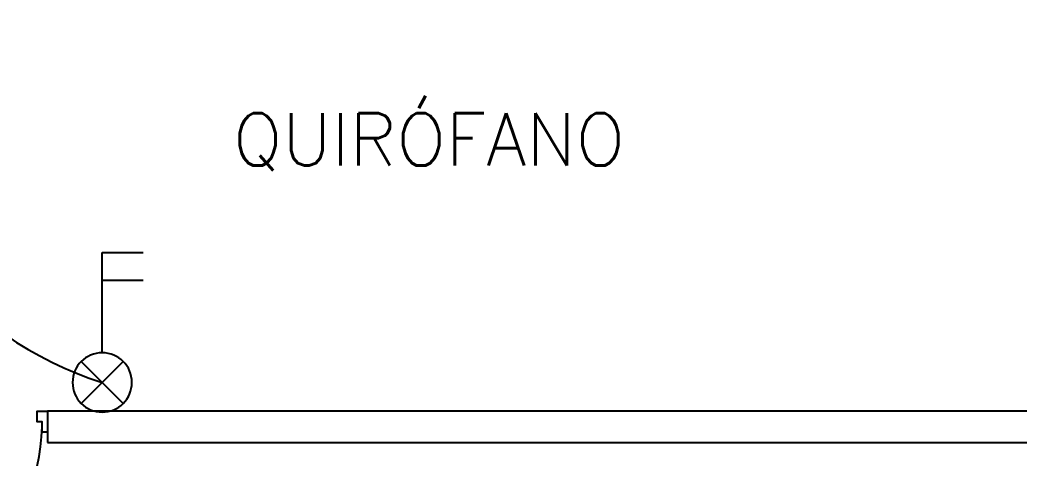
# Model space of a CAD drawing. Header units: metres. Extents: x -39 to 21688, y -24 to 9022.
# Drawn here: x 21.06 to 25.838, y 4.076 to 6.173 of the extents above; entities that cross this region are included whole.
import ezdxf

# ---------------------------------------------------------------- set-up
doc = ezdxf.new("R2010")
doc.units = ezdxf.units.M
doc.header["$MEASUREMENT"] = 0
for name, color, linetype in [('AN-TEXTO', 3, 'Continuous'), ('AR-MUROS', 6, 'Continuous'), ('AR-PUERTAS', 2, 'Continuous'), ('AR-VENTANAS', 2, 'Continuous'), ('E-quip', 2, 'Continuous')]:
    doc.layers.add(name, color=color, linetype=linetype)
doc.styles.add('REGULAR-2.5', font='romans.shx', dxfattribs={"height": 2.5})

# ---------------------------------------------------------------- blocks, each defined once
blk = doc.blocks.new('AR-PUERTA 1')
at = {"layer": 'AR-PUERTAS', "linetype": 'Continuous'}
for points in [[(0.9542, 0.0333), (0.9542, 0.9576), (0.9292, 0.9576), (0.9292, 0.0333)], [(0.0042, 0.0583), (0.0042, 0.0083), (0.0291, 0.0083), (0.0291, -0.0416), (-0.0208, -0.0416), (-0.0208, 0.0583)], [(0.9292, 0.0083), (0.9292, -0.0416), (0.9792, -0.0416), (0.9792, 0.0583), (0.9542, 0.0583), (0.9542, 0.0083)]]:
    blk.add_lwpolyline(points, close=True, dxfattribs=at)
blk.add_arc((0.9542, 0.0083), 0.9493, 89.9989, 178.4932, dxfattribs=at)
blk = doc.blocks.new('2P+LAMP')
at = {"ltscale": 8}
for p, q in [((0, 5.99), (0, 26.17)), ((0, 26.17), (8.22, 26.17)), ((0, 20.59), (8.22, 20.59)), ((-4.23, 4.23), (4.23, -4.23)), ((4.23, 4.23), (-4.23, -4.23))]:
    blk.add_line(p, q, dxfattribs=at)
blk.add_ellipse((0, 0), major_axis=(-4.23, 4.23), ratio=1, start_param=3.926991, end_param=10.210176, dxfattribs=at)

msp = doc.modelspace()

# ---------------------------------------------------------------- linework, layer by layer
at = {"layer": 'AR-MUROS'}
for p, q in [((26.81076, 4.3001), (21.19187, 4.3001)), ((21.19187, 4.3001), (21.19187, 4.1501)), ((21.19187, 4.1501), (29.58125, 4.1501))]:
    msp.add_line(p, q, dxfattribs=at)
at = {"layer": 'AR-PUERTAS'}
msp.add_circle((22.62406, 27.62249), 40.08066, dxfattribs=at)
at = {"layer": 'AR-VENTANAS'}
msp.add_arc((21.97214, 6.07615), 1.71808, 115.90371, 252.4388, dxfattribs=at)

# ---------------------------------------------------------------- block references
at = {"layer": 'AR-MUROS', "rotation": 180}
msp.add_blockref('AR-PUERTA 1', (21.17105, 4.25846), dxfattribs=at)
at = {"layer": 'E-quip', "xscale": 0.02374750326240379, "yscale": 0.02374750326240379, "zscale": 0.02374750326240379}
msp.add_blockref('2P+LAMP', (21.45376, 4.43815), dxfattribs=at)

# ---------------------------------------------------------------- texts
at = {"layer": 'AN-TEXTO', "insert": (21.31049, 5.72666), "char_height": 0.25, "attachment_point": 1, "style": 'REGULAR-2.5'}
msp.add_mtext_dynamic_manual_height_columns('\\pi0.76848;QUIRÓFANO ', width=3.5369651, gutter_width=1.25, heights=[0], dxfattribs=at)

doc.saveas('drawing.dxf')
